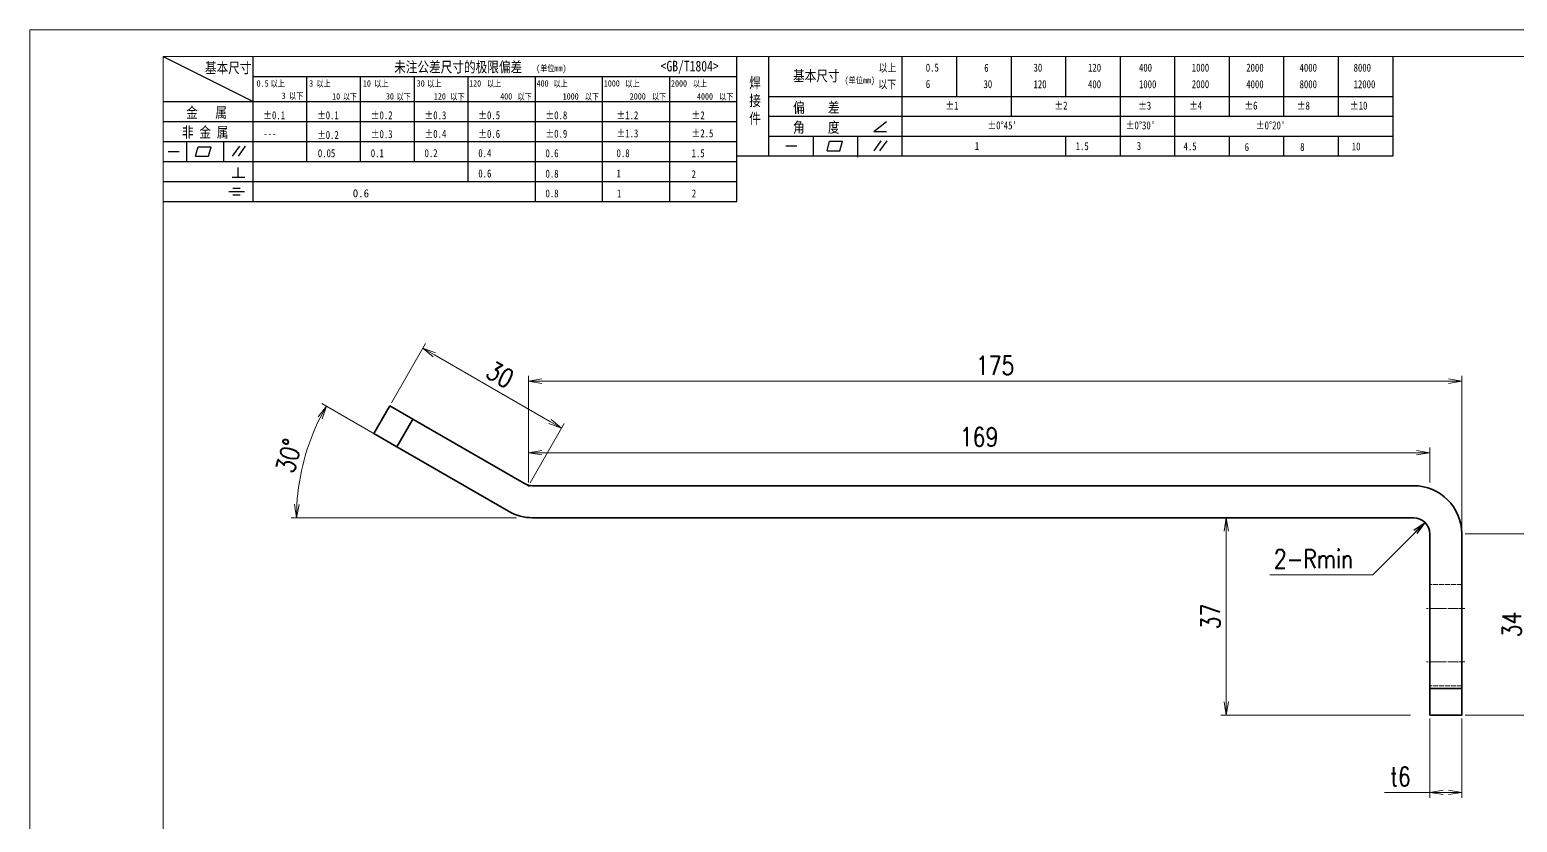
# Model space of a CAD drawing. Header units: millimetres. Extents: x 1333 to 44424, y -42879 to -1037.
# Drawn here: x 43110.6 to 43389.5, y -1999.6 to -1851.1 of the extents above; entities that cross this region are included whole.
import ezdxf

# ---------------------------------------------------------------- set-up
doc = ezdxf.new("R2010")
doc.units = ezdxf.units.MM
doc.header["$LTSCALE"] = 0.5
for name, pattern in [('AM_ISO02W050x2', [3.75, 3, -0.75]), ('AM_ISO08W050x2', [9, 6, -0.75, 1.5, -0.75]), ('DASHDOT', [18.5, 12, -3, 0.5, -3]), ('DASHED', [15, 12, -3]), ('DIVIDE', [1.25, 0.5, -0.25, 0, -0.25, 0, -0.25])]:
    doc.linetypes.add(name, pattern=pattern)
for name, color, linetype, lineweight in [('中心线', 2, 'AM_ISO08W050x2', 18), ('图框', 7, 'Continuous', 18), ('标注线', 3, 'Continuous', 18), ('粗实线', 7, 'Continuous', 35), ('虚线', 1, 'AM_ISO02W050x2', 18)]:
    doc.layers.add(name, color=color, linetype=linetype, lineweight=lineweight)
doc.layers.add('图\\M+19E79\\M+195B6\\M+18E9A', color=7, linetype='Continuous')
doc.layers.add('打印-禁用', color=7, linetype='Continuous', lineweight=15, plot=False)
doc.styles.add('DIM', font='romans.shx', dxfattribs={"width": 0.8, "bigfont": 'bigfont.shx'})
doc.styles.add('国标', font='simfang.ttf', dxfattribs={"width": 0.8})
doc.dimstyles.new('DEH 1-1', dxfattribs={"dimtxt": 3.5, "dimasz": 2.5, "dimexe": 1, "dimexo": 0.625, "dimgap": 1.2, "dimtad": 1, "dimtoh": 1, "dimdsep": 46, "dimtxsty": 'DIM', "dimblk": 'OPEN', "dimcen": 0, "dimclrd": 8, "dimclre": 8, "dimclrt": 2, "dimazin": 2, "dimtfac": 0.5, "dimtmove": 0, "dimatfit": 3, "dimldrblk": 'OPEN', "dimfxl": 0, "dimtolj": 2, "dimlwd": 18, "dimlwe": 18, "dimarcsym": 0})
doc.dimstyles.new('DEH 1-1$0', dxfattribs={"dimtxt": 3.5, "dimasz": 2.5, "dimexe": 1, "dimexo": 0.625, "dimgap": 1.2, "dimtad": 1, "dimzin": 9, "dimdsep": 46, "dimtxsty": 'DIM', "dimblk": 'OPEN', "dimcen": 0, "dimclrd": 8, "dimclre": 8, "dimclrt": 2, "dimazin": 2, "dimtfac": 0.5, "dimtmove": 0, "dimatfit": 3, "dimldrblk": 'OPEN', "dimfxl": 0, "dimtolj": 2, "dimlwd": 18, "dimlwe": 18, "dimarcsym": 0})

# ---------------------------------------------------------------- blocks, each defined once
blk = doc.blocks.new('GZDEH零件A3图框V01版')
at = {"layer": '图\\M+19E79\\M+195B6\\M+18E9A', "color": 9}
for p, q in [((2882.49, -1554.46), (2899.37, -1562.92)), ((2899.37, -1581.67), (2899.37, -1554.46)), ((2990.09, -1581.67), (2990.09, -1554.46)), ((2996.09, -1573.08), (2996.09, -1554.46)), ((3021.09, -1561.98), (3021.09, -1554.46)), ((3031.31, -1561.98), (3031.31, -1554.46)), ((3041.53, -1561.98), (3041.53, -1554.46)), ((3051.75, -1561.98), (3051.75, -1554.46)), ((3061.98, -1561.98), (3061.98, -1554.46)), ((3072.2, -1561.98), (3072.2, -1554.46)), ((3082.42, -1561.98), (3082.42, -1554.46)), ((3092.64, -1561.98), (3092.64, -1554.46)), ((3102.86, -1561.98), (3102.86, -1554.46)), ((3113.09, -1573.08), (3113.09, -1554.46)), ((2899.37, -1558.24), (2990.09, -1558.24)), ((2909.45, -1574.17), (2909.45, -1558.24)), ((2919.53, -1574.17), (2919.53, -1558.24)), ((2929.61, -1574.17), (2929.61, -1558.24)), ((2939.69, -1577.92), (2939.69, -1558.24)), ((2952.29, -1581.67), (2952.29, -1558.24)), ((2964.89, -1581.67), (2964.89, -1558.24)), ((2977.49, -1581.67), (2977.49, -1558.24)), ((2882.49, -1562.92), (2990.09, -1562.92)), ((2996.09, -1561.98), (3113.09, -1561.98)), ((3021.09, -1573.08), (3021.09, -1561.98)), ((3041.53, -1565.68), (3041.53, -1561.98)), ((3061.98, -1573.08), (3061.98, -1561.98)), ((3072.2, -1573.08), (3072.2, -1561.98)), ((3082.42, -1565.68), (3082.42, -1561.98)), ((3092.64, -1565.68), (3092.64, -1561.98)), ((3102.86, -1565.68), (3102.86, -1561.98)), ((2882.49, -1566.67), (2990.09, -1566.67)), ((2996.09, -1565.68), (3113.09, -1565.68)), ((3015.75, -1568.51), (3018.15, -1566.66)), ((2996.09, -1569.38), (3113.09, -1569.38)), ((3004.42, -1573.08), (3004.42, -1569.38)), ((3012.75, -1573.08), (3012.75, -1569.38)), ((3015.75, -1568.51), (3018.15, -1568.51)), ((3051.75, -1573.08), (3051.75, -1569.38)), ((3082.42, -1573.08), (3082.42, -1569.48)), ((3092.64, -1573.08), (3092.64, -1569.38)), ((3102.86, -1573.08), (3102.86, -1569.38)), ((2882.49, -1570.42), (2990.09, -1570.42)), ((2883.43, -1572.27), (2885.49, -1572.27)), ((2886.92, -1574.12), (2886.92, -1570.42)), ((2888.59, -1573.16), (2889.07, -1571.37)), ((2889.07, -1571.37), (2891.48, -1571.37)), ((2891, -1573.16), (2891.48, -1571.37)), ((2893.91, -1574.12), (2893.91, -1570.42)), ((2895.52, -1573.16), (2896.85, -1571.3)), ((2896.6, -1573.16), (2897.94, -1571.3)), ((2999.26, -1571.23), (3001.32, -1571.23)), ((3006.97, -1572.12), (3007.45, -1570.33)), ((3006.97, -1572.12), (3009.39, -1572.12)), ((3007.45, -1570.33), (3009.86, -1570.33)), ((3009.39, -1572.12), (3009.86, -1570.33)), ((3015.81, -1572.12), (3017.15, -1570.26)), ((3016.89, -1572.12), (3018.23, -1570.26)), ((2882.49, -1574.17), (2990.09, -1574.17)), ((2888.59, -1573.16), (2891, -1573.16)), ((2896.58, -1577.05), (2896.58, -1575.28)), ((2990.09, -1573.08), (3113.09, -1573.08)), ((3012.75, -1573.33), (3012.75, -1573.08)), ((2882.49, -1577.92), (2990.09, -1577.92)), ((2895.42, -1577.05), (2897.81, -1577.05)), ((2894.79, -1579.77), (2897.77, -1579.77)), ((2895.57, -1579.17), (2896.92, -1579.17)), ((2895.57, -1580.37), (2896.93, -1580.37)), ((2882.49, -1581.67), (2990.09, -1581.67))]:
    blk.add_line(p, q, dxfattribs=at)
at = {"layer": '图框', "linetype": 'Continuous'}
for p, q in [((2882.49, -1554.46), (2882.49, -1832.96)), ((3272.49, -1554.46), (2882.49, -1554.46))]:
    blk.add_line(p, q, dxfattribs=at)
at = {"layer": '打印-禁用', "linetype": 'Continuous'}
for p, q in [((2857.49, -1549.46), (2857.49, -1846.46)), ((3277.49, -1549.46), (2857.49, -1549.46))]:
    blk.add_line(p, q, dxfattribs=at)
at = {"layer": '图\\M+19E79\\M+195B6\\M+18E9A', "color": 9, "style": '国标', "width": 0.8}
for s, height, p in [('基本尺寸', 2, (2890.33, -1557.58)), ('未注公差尺寸的极限偏差', 2, (2925.81, -1557.44)), ('<GB/T1804>', 2, (2975.78, -1557.27)), ('以上', 1.5, (3016.64, -1557.33)), ('0.5', 1.5, (3025.49, -1557.3)), ('6', 1.5, (3036.45, -1557.34)), ('30', 1.5, (3045.69, -1557.31)), ('120', 1.5, (3055.91, -1557.31)), ('400', 1.5, (3065.46, -1557.31)), ('1000', 1.5, (3075.36, -1557.31)), ('2000', 1.5, (3085.57, -1557.31)), ('4000', 1.5, (3095.57, -1557.31)), ('8000', 1.5, (3105.7, -1557.31)), ('30', 1.2, (2930.04, -1560.11)), ('基本尺寸', 2, (3000.6, -1559.1)), ('以下', 1.5, (3016.58, -1560.43)), ('6', 1.5, (3025.49, -1560.38)), ('30', 1.5, (3036.31, -1560.39)), ('120', 1.5, (3045.69, -1560.41)), ('400', 1.5, (3055.91, -1560.41)), ('1000', 1.5, (3065.46, -1560.41)), ('2000', 1.5, (3075.36, -1560.41)), ('4000', 1.5, (3085.57, -1560.41)), ('8000', 1.5, (3095.57, -1560.41)), ('12000', 1.5, (3105.7, -1560.41)), ('金   属', 2, (2886.82, -1565.98)), ('±0.1', 1.5, (2901.27, -1566.23)), ('±0.1', 1.5, (2911.35, -1566.23)), ('±0.2', 1.5, (2921.43, -1566.23)), ('±0.3', 1.5, (2931.51, -1566.23)), ('±0.5', 1.5, (2941.59, -1566.23)), ('±0.8', 1.5, (2954.19, -1566.23)), ('±1.2', 1.5, (2967.51, -1566.23)), ('±2', 1.5, (2981.58, -1566.23)), ('偏    差', 2, (3000.6, -1565.04)), ('±1', 1.5, (3029.16, -1564.42)), ('±2', 1.5, (3049.61, -1564.42)), ('±3', 1.5, (3065.3, -1564.42)), ('±4', 1.5, (3074.85, -1564.42)), ('±6', 1.5, (3085.22, -1564.42)), ('±8', 1.5, (3095.06, -1564.42)), ('±10', 1.5, (3105.02, -1564.42)), ('非 金 属', 2, (2886.02, -1569.65)), ('角    度', 2, (3000.6, -1568.74)), ("±0%%D45'", 1.5, (3037.06, -1568.12)), ("±0%%D30'", 1.5, (3062.98, -1568.12)), ("±0%%D20'", 1.5, (3087.38, -1568.12)), ('---', 1.5, (2901.27, -1569.65)), ('±0.2', 1.5, (2911.35, -1569.92)), ('±0.3', 1.5, (2921.43, -1569.77)), ('±0.4', 1.5, (2931.51, -1569.71)), ('±0.6', 1.5, (2941.59, -1569.71)), ('±0.9', 1.5, (2954.19, -1569.68)), ('±1.3', 1.5, (2967.51, -1569.62)), ('±2.5', 1.5, (2981.58, -1569.61)), ('0.1', 1.5, (2921.43, -1573.34)), ('0.2', 1.5, (2931.51, -1573.33)), ('0.4', 1.5, (2941.59, -1573.33)), ('0.6', 1.5, (2954.19, -1573.35)), ('0.8', 1.5, (2967.51, -1573.33)), ('1.5', 1.5, (2981.58, -1573.34)), ('1', 1.5, (3034.69, -1571.98)), ('1.5', 1.5, (3053.59, -1572.01)), ('3', 1.5, (3065.05, -1571.98)), ('4.5', 1.5, (3073.82, -1572.05)), ('6', 1.5, (3085.28, -1572.19)), ('8', 1.5, (3095.68, -1572.15)), ('10', 1.5, (3105.36, -1572.06)), ('0.6', 1.5, (2941.59, -1577.14)), ('0.8', 1.5, (2954.19, -1577.17)), ('1', 1.5, (2967.51, -1577.12)), ('2', 1.5, (2981.58, -1577.26)), ('0.8', 1.5, (2954.19, -1580.87)), ('1', 1.5, (2967.59, -1580.86)), ('2', 1.5, (2981.62, -1580.89))]:
    blk.add_text(s, height=height, dxfattribs=at).set_placement(p)
at = {"layer": '图\\M+19E79\\M+195B6\\M+18E9A', "color": 9, "lineweight": 15, "style": '国标', "width": 0.8}
for s, p in [('(单位mm)', (2952.44, -1557.27)), ('0.5', (2900.03, -1560.11)), ('以上', (2902.64, -1560.16)), ('3', (2909.88, -1560.11)), ('以上', (2911.25, -1560.16)), ('10', (2919.96, -1560.11)), ('以上', (2922.09, -1560.16)), ('以上', (2932.02, -1560.16)), ('120', (2939.88, -1560.11)), ('以上', (2943.21, -1560.16)), ('400', (2952.52, -1560.11)), ('以上', (2955.68, -1560.16)), ('1000', (2965.12, -1560.11)), ('以上', (2969.16, -1560.16)), ('2000', (2977.72, -1560.11)), ('以上', (2981.8, -1560.16)), ('(单位mm)', (3010.27, -1559.51)), ('3', (2904.73, -1562.41)), ('以下', (2906.1, -1562.46)), ('10', (2914.19, -1562.54)), ('以下', (2916.18, -1562.59)), ('30', (2924.27, -1562.54)), ('以下', (2926.26, -1562.59)), ('120', (2933.26, -1562.54)), ('以下', (2936.34, -1562.59)), ('400', (2945.7, -1562.54)), ('以下', (2948.94, -1562.59)), ('1000', (2957.41, -1562.54)), ('以下', (2961.54, -1562.59)), ('2000', (2969.99, -1562.54)), ('以下', (2974.14, -1562.59)), ('4000', (2982.59, -1562.54)), ('以下', (2986.74, -1562.59))]:
    blk.add_text(s, height=1.2, dxfattribs=at).set_placement(p)
at = {"layer": '图\\M+19E79\\M+195B6\\M+18E9A', "color": 9, "lineweight": 13, "style": '国标'}
blk.add_text('0.6', height=1.5, dxfattribs=at).set_placement((2918.05, -1580.85))
at = {"layer": '图\\M+19E79\\M+195B6\\M+18E9A', "color": 9, "insert": (2992.39, -1558.41), "char_height": 2, "width": 3.1877, "attachment_point": 1, "style": '国标'}
blk.add_mtext('焊\\P接\\P件', dxfattribs=at)
at = {"layer": '图\\M+19E79\\M+195B6\\M+18E9A', "color": 9, "insert": (2911.51, -1573.37), "char_height": 1.5, "attachment_point": 7, "style": '国标'}
blk.add_mtext_dynamic_manual_height_columns('0.05', width=5.1982, gutter_width=12.5, heights=[0], dxfattribs=at)
blk = doc.blocks.new('DEH A3')
at = {"layer": '图框'}
blk.add_blockref('GZDEH零件A3图框V01版', (-2857.49, 1846.46), dxfattribs=at)
blk = doc.blocks.new('_Open')
at = {"color": 0, "linetype": 'ByBlock', "lineweight": -2}
for p, q in [((-1, 0.17), (0, 0)), ((-1, -0.17), (0, 0)), ((0, 0), (-1, 0))]:
    blk.add_line(p, q, dxfattribs=at)
blk = doc.blocks.new('*D63')
at = {"layer": 'Defpoints', "color": 0, "transparency": 16777216}
for p in [(43379.07, -1945.5), (43379.07, -1979.5), (43391.41, -1979.5)]:
    blk.add_point(p, dxfattribs=at)
at = {"layer": '标注线', "color": 8, "lineweight": 18, "transparency": 16777216}
for p, q in [((43379.69, -1945.5), (43392.41, -1945.5)), ((43391.41, -1948), (43391.41, -1977)), ((43379.69, -1979.5), (43392.41, -1979.5))]:
    blk.add_line(p, q, dxfattribs=at)
at = {"layer": '标注线', "color": 8, "lineweight": 18, "transparency": 16777216, "xscale": 2.5, "yscale": 2.5, "zscale": 2.5}
for p, rotation in [((43391.41, -1945.5), 90), ((43391.41, -1979.5), 270)]:
    blk.add_blockref('_Open', p, dxfattribs=dict(at, rotation=rotation))
at = {"layer": '标注线', "color": 2, "transparency": 16777216, "insert": (43388.46, -1962.5), "char_height": 3.5, "attachment_point": 5, "rotation": 90, "style": 'DIM'}
blk.add_mtext('\\A2;34', dxfattribs=at)
blk = doc.blocks.new('*D64')
at = {"layer": 'Defpoints', "color": 0, "transparency": 16777216}
for p in [(43373.07, -1979.5), (43379.07, -1979.5), (43373.07, -1993.96)]:
    blk.add_point(p, dxfattribs=at)
at = {"layer": '标注线', "color": 8, "lineweight": 18, "transparency": 16777216}
for p, q in [((43373.07, -1980.13), (43373.07, -1994.96)), ((43379.07, -1980.13), (43379.07, -1994.96)), ((43373.07, -1993.96), (43364.57, -1993.96)), ((43376.57, -1993.96), (43375.57, -1993.96))]:
    blk.add_line(p, q, dxfattribs=at)
at = {"layer": '标注线', "color": 8, "lineweight": 18, "transparency": 16777216, "xscale": 2.5, "yscale": 2.5, "zscale": 2.5, "rotation": 180}
blk.add_blockref('_Open', (43373.07, -1993.96), dxfattribs=at)
at = {"layer": '标注线', "color": 8, "lineweight": 18, "transparency": 16777216, "xscale": 2.5, "yscale": 2.5, "zscale": 2.5}
blk.add_blockref('_Open', (43379.07, -1993.96), dxfattribs=at)
at = {"layer": '标注线', "color": 2, "transparency": 16777216, "insert": (43367.57, -1991.01), "char_height": 3.5, "attachment_point": 5, "style": 'DIM'}
blk.add_mtext('\\A2;t6', dxfattribs=at)
blk = doc.blocks.new('*D65')
at = {"layer": 'Defpoints', "color": 0, "transparency": 16777216}
for p in [(43379.07, -1916.91), (43204.07, -1936.5), (43379.07, -1945.5)]:
    blk.add_point(p, dxfattribs=at)
at = {"layer": '标注线', "color": 8, "lineweight": 18, "transparency": 16777216}
for p, q in [((43204.07, -1935.88), (43204.07, -1915.91)), ((43379.07, -1944.88), (43379.07, -1915.91)), ((43206.57, -1916.91), (43376.57, -1916.91))]:
    blk.add_line(p, q, dxfattribs=at)
at = {"layer": '标注线', "color": 8, "lineweight": 18, "transparency": 16777216, "xscale": 2.5, "yscale": 2.5, "zscale": 2.5, "rotation": 180}
blk.add_blockref('_Open', (43204.07, -1916.91), dxfattribs=at)
at = {"layer": '标注线', "color": 8, "lineweight": 18, "transparency": 16777216, "xscale": 2.5, "yscale": 2.5, "zscale": 2.5}
blk.add_blockref('_Open', (43379.07, -1916.91), dxfattribs=at)
at = {"layer": '标注线', "color": 2, "transparency": 16777216, "insert": (43291.57, -1913.96), "char_height": 3.5, "attachment_point": 5, "style": 'DIM'}
blk.add_mtext('\\A2;175', dxfattribs=at)
blk = doc.blocks.new('*D66')
at = {"layer": 'Defpoints', "color": 0, "transparency": 16777216}
for p in [(43163.12, -1928.19), (43179.41, -1929.2), (43200.37, -1941.3), (43204.87, -1942.5), (43370.07, -1942.5)]:
    blk.add_point(p, dxfattribs=at)
at = {"layer": '标注线', "color": 8, "lineweight": 18, "transparency": 16777216}
for p, q in [((43178.87, -1928.89), (43165.34, -1921.07)), ((43201.83, -1942.5), (43159.6, -1942.5))]:
    blk.add_line(p, q, dxfattribs=at)
blk.add_arc((43202.46, -1942.5), 41.86, 153.4223, 176.5777, dxfattribs=at)
at = {"layer": '标注线', "color": 8, "lineweight": 18, "transparency": 16777216, "xscale": 2.5, "yscale": 2.5, "zscale": 2.5}
for p, rotation in [((43166.2, -1921.57), 61.71115976207204), ((43160.6, -1942.5), 268.288840237911)]:
    blk.add_blockref('_Open', p, dxfattribs=dict(at, rotation=rotation))
at = {"layer": '标注线', "color": 2, "transparency": 16777216, "insert": (43159.17, -1930.9), "char_height": 3.5, "attachment_point": 5, "rotation": 75, "style": 'DIM'}
blk.add_mtext('\\A2;30°', dxfattribs=at)
blk = doc.blocks.new('*D67')
at = {"layer": 'Defpoints', "color": 0, "transparency": 16777216}
for p in [(43178.08, -1921.5), (43210.28, -1925.74), (43204.07, -1936.5)]:
    blk.add_point(p, dxfattribs=at)
at = {"layer": '标注线', "color": 8, "lineweight": 18, "transparency": 16777216}
for p, q in [((43178.4, -1920.96), (43184.8, -1909.87)), ((43186.46, -1911.99), (43208.11, -1924.49)), ((43204.38, -1935.96), (43210.78, -1924.87))]:
    blk.add_line(p, q, dxfattribs=at)
at = {"layer": '标注线', "color": 8, "lineweight": 18, "transparency": 16777216, "xscale": 2.5, "yscale": 2.5, "zscale": 2.5}
for p, rotation in [((43184.3, -1910.74), 150.0000000000089), ((43210.28, -1925.74), 330.0000000000089)]:
    blk.add_blockref('_Open', p, dxfattribs=dict(at, rotation=rotation))
at = {"layer": '标注线', "color": 2, "transparency": 16777216, "insert": (43198.76, -1915.69), "char_height": 3.5, "attachment_point": 5, "rotation": 330, "style": 'DIM'}
blk.add_mtext('\\A2;30', dxfattribs=at)
blk = doc.blocks.new('*D194')
at = {"layer": 'Defpoints', "color": 0, "transparency": 16777216}
for p in [(43373.07, -1930.31), (43204.07, -1936.5), (43373.07, -1936.5)]:
    blk.add_point(p, dxfattribs=at)
at = {"layer": '标注线', "color": 8, "lineweight": 18, "transparency": 16777216}
for p, q in [((43204.07, -1935.88), (43204.07, -1929.31)), ((43373.07, -1935.88), (43373.07, -1929.31)), ((43206.57, -1930.31), (43370.57, -1930.31))]:
    blk.add_line(p, q, dxfattribs=at)
at = {"layer": '标注线', "color": 8, "lineweight": 18, "transparency": 16777216, "xscale": 2.5, "yscale": 2.5, "zscale": 2.5, "rotation": 180}
blk.add_blockref('_Open', (43204.07, -1930.31), dxfattribs=at)
at = {"layer": '标注线', "color": 8, "lineweight": 18, "transparency": 16777216, "xscale": 2.5, "yscale": 2.5, "zscale": 2.5}
blk.add_blockref('_Open', (43373.07, -1930.31), dxfattribs=at)
at = {"layer": '标注线', "color": 2, "transparency": 16777216, "insert": (43288.57, -1927.36), "char_height": 3.5, "attachment_point": 5, "style": 'DIM'}
blk.add_mtext('\\A2;169', dxfattribs=at)
blk = doc.blocks.new('*D195')
at = {"layer": 'Defpoints', "color": 0, "transparency": 16777216}
for p in [(43370.07, -1942.5), (43334.93, -1979.5), (43370.07, -1979.5)]:
    blk.add_point(p, dxfattribs=at)
at = {"layer": '标注线', "color": 8, "lineweight": 18, "transparency": 16777216}
for p, q in [((43369.44, -1942.5), (43333.93, -1942.5)), ((43334.93, -1945), (43334.93, -1977)), ((43369.44, -1979.5), (43333.93, -1979.5))]:
    blk.add_line(p, q, dxfattribs=at)
at = {"layer": '标注线', "color": 8, "lineweight": 18, "transparency": 16777216, "xscale": 2.5, "yscale": 2.5, "zscale": 2.5}
for p, rotation in [((43334.93, -1942.5), 90), ((43334.93, -1979.5), 270)]:
    blk.add_blockref('_Open', p, dxfattribs=dict(at, rotation=rotation))
at = {"layer": '标注线', "color": 2, "transparency": 16777216, "insert": (43331.98, -1961), "char_height": 3.5, "attachment_point": 5, "rotation": 90, "style": 'DIM'}
blk.add_mtext('\\A2;37', dxfattribs=at)

msp = doc.modelspace()

# ---------------------------------------------------------------- linework, layer by layer
at = {"layer": '中心线', "linetype": 'DASHDOT', "lineweight": 13, "ltscale": 0.180015}
for p, q in [((43379.665, -1959.503), (43372.465, -1959.503)), ((43379.665, -1969.503), (43372.465, -1969.503))]:
    msp.add_line(p, q, dxfattribs=at)
at = {"layer": '粗实线', "lineweight": 35, "ltscale": 0.15}
for p, q in [((43178.084, -1921.503), (43175.084, -1926.699)), ((43182.414, -1924.003), (43179.414, -1929.199)), ((43373.065, -1974.503), (43379.065, -1974.503)), ((43373.065, -1979.503), (43379.065, -1979.503))]:
    msp.add_line(p, q, dxfattribs=at)
at = {"layer": '粗实线', "lineweight": 35, "ltscale": 0.125}
for p, q in [((43178.084, -1921.503), (43182.414, -1924.003)), ((43175.084, -1926.699), (43179.414, -1929.199)), ((43373.065, -1979.503), (43373.065, -1974.503)), ((43379.065, -1979.503), (43379.065, -1974.503))]:
    msp.add_line(p, q, dxfattribs=at)
at = {"layer": '粗实线', "lineweight": 35}
for p, q in [((43203.369, -1936.101), (43182.414, -1924.003)), ((43200.369, -1941.297), (43179.414, -1929.199)), ((43204.869, -1936.503), (43370.065, -1936.503)), ((43204.869, -1942.503), (43370.065, -1942.503)), ((43373.065, -1945.503), (43373.065, -1974.503)), ((43379.065, -1945.503), (43379.065, -1974.503))]:
    msp.add_line(p, q, dxfattribs=at)
at = {"layer": '粗实线', "color": 2, "linetype": 'DIVIDE', "ltscale": 0.508}
for p, q in [((43204.065, -1936.503), (43203.794, -1936.346)), ((43204.379, -1936.503), (43204.065, -1936.503))]:
    msp.add_line(p, q, dxfattribs=at)
at = {"layer": '粗实线', "lineweight": 35}
for centre, radius, start, end in [((43204.869, -1933.503), 3, 240, 270), ((43370.065, -1945.503), 9, 0, 90), ((43204.869, -1933.503), 9, 240, 270), ((43370.065, -1945.503), 3, 0, 90)]:
    msp.add_arc(centre, radius, start, end, dxfattribs=at)
at = {"layer": '虚线', "linetype": 'DASHED', "lineweight": 13, "ltscale": 0.15}
for p, q in [((43182.414, -1924.003), (43179.414, -1929.199)), ((43379.065, -1955.003), (43373.065, -1955.003)), ((43379.065, -1955.003), (43373.065, -1955.003)), ((43373.065, -1959.503), (43379.065, -1959.503)), ((43373.065, -1959.503), (43379.065, -1959.503)), ((43373.065, -1959.503), (43379.065, -1959.503)), ((43373.065, -1959.503), (43379.065, -1959.503)), ((43373.065, -1969.503), (43379.065, -1969.503)), ((43373.065, -1969.503), (43379.065, -1969.503)), ((43373.065, -1969.503), (43379.065, -1969.503)), ((43373.065, -1969.503), (43379.065, -1969.503)), ((43379.065, -1974.003), (43373.065, -1974.003)), ((43379.065, -1974.003), (43373.065, -1974.003)), ((43373.065, -1974.503), (43379.065, -1974.503))]:
    msp.add_line(p, q, dxfattribs=at)

# ---------------------------------------------------------------- block references
at = {"layer": '图框'}
msp.add_blockref('DEH A3', (43110.586, -2148.061), dxfattribs=at)

# ---------------------------------------------------------------- texts
at = {"layer": '标注线', "color": 2, "insert": (43358.718, -1951.982), "char_height": 3.5, "attachment_point": 9, "style": 'DIM'}
msp.add_mtext('2-\\A2;Rmin', dxfattribs=at)

# ---------------------------------------------------------------- dimensions: what is measured, and where the dimension line sits
at = {"layer": '标注线'}
dim = msp.add_aligned_dim(p1=(43178.084, -1921.503), p2=(43204.065, -1936.503), distance=12.427, dimstyle='DEH 1-1$0', dxfattribs=at)
dim.commit()
dim.dimension.update_dxf_attribs({"geometry": '*D67', "text_midpoint": (43198.763, -1915.686)})
for base, p2, picture, middle in [((43379.065, -1916.913), (43379.065, -1945.503), '*D65', (43291.565, -1913.963)), ((43373.065, -1930.309), (43373.065, -1936.503), '*D194', (43288.565, -1927.359))]:
    dim = msp.add_linear_dim(base=base, p1=(43204.065, -1936.503), p2=p2, dimstyle='DEH 1-1$0', dxfattribs=at)
    dim.commit()
    dim.dimension.update_dxf_attribs({"geometry": picture, "text_midpoint": middle})
dim = msp.add_angular_dim_2l(base=(43163.121, -1928.186), line1=((43204.869, -1942.503), (43370.065, -1942.503)), line2=((43200.369, -1941.297), (43179.414, -1929.199)), dimstyle='DEH 1-1', dxfattribs=at)
dim.commit()
dim.dimension.update_dxf_attribs({"geometry": '*D66', "text_midpoint": (43159.174, -1930.905)})
for base, p1, p2, picture, middle in [((43334.928, -1979.503), (43370.065, -1942.503), (43370.065, -1979.503), '*D195', (43331.978, -1961.003)), ((43391.409, -1979.503), (43379.065, -1945.503), (43379.065, -1979.503), '*D63', (43388.459, -1962.503))]:
    dim = msp.add_linear_dim(base=base, p1=p1, p2=p2, angle=90, dimstyle='DEH 1-1$0', dxfattribs=at)
    dim.commit()
    dim.dimension.update_dxf_attribs({"geometry": picture, "text_midpoint": middle})
dim = msp.add_linear_dim(base=(43373.065, -1993.96), p1=(43379.065, -1979.503), p2=(43373.065, -1979.503), text='t<>', dimstyle='DEH 1-1$0', dxfattribs=at)
dim.commit()
dim.dimension.update_dxf_attribs({"geometry": '*D64', "text_midpoint": (43367.565, -1991.01)})

# ---------------------------------------------------------------- leaders
at = {"layer": '标注线', "annotation_type": 0, "has_hookline": 1, "hookline_direction": 1, "text_width": 15.6}
msp.add_leader([(43372.186, -1943.381), (43362.418, -1953.182), (43359.918, -1953.182)], dimstyle='DEH 1-1', override={"dimgap": 1.2, "dimtad": 1}, dxfattribs=at)

doc.saveas('drawing.dxf')
